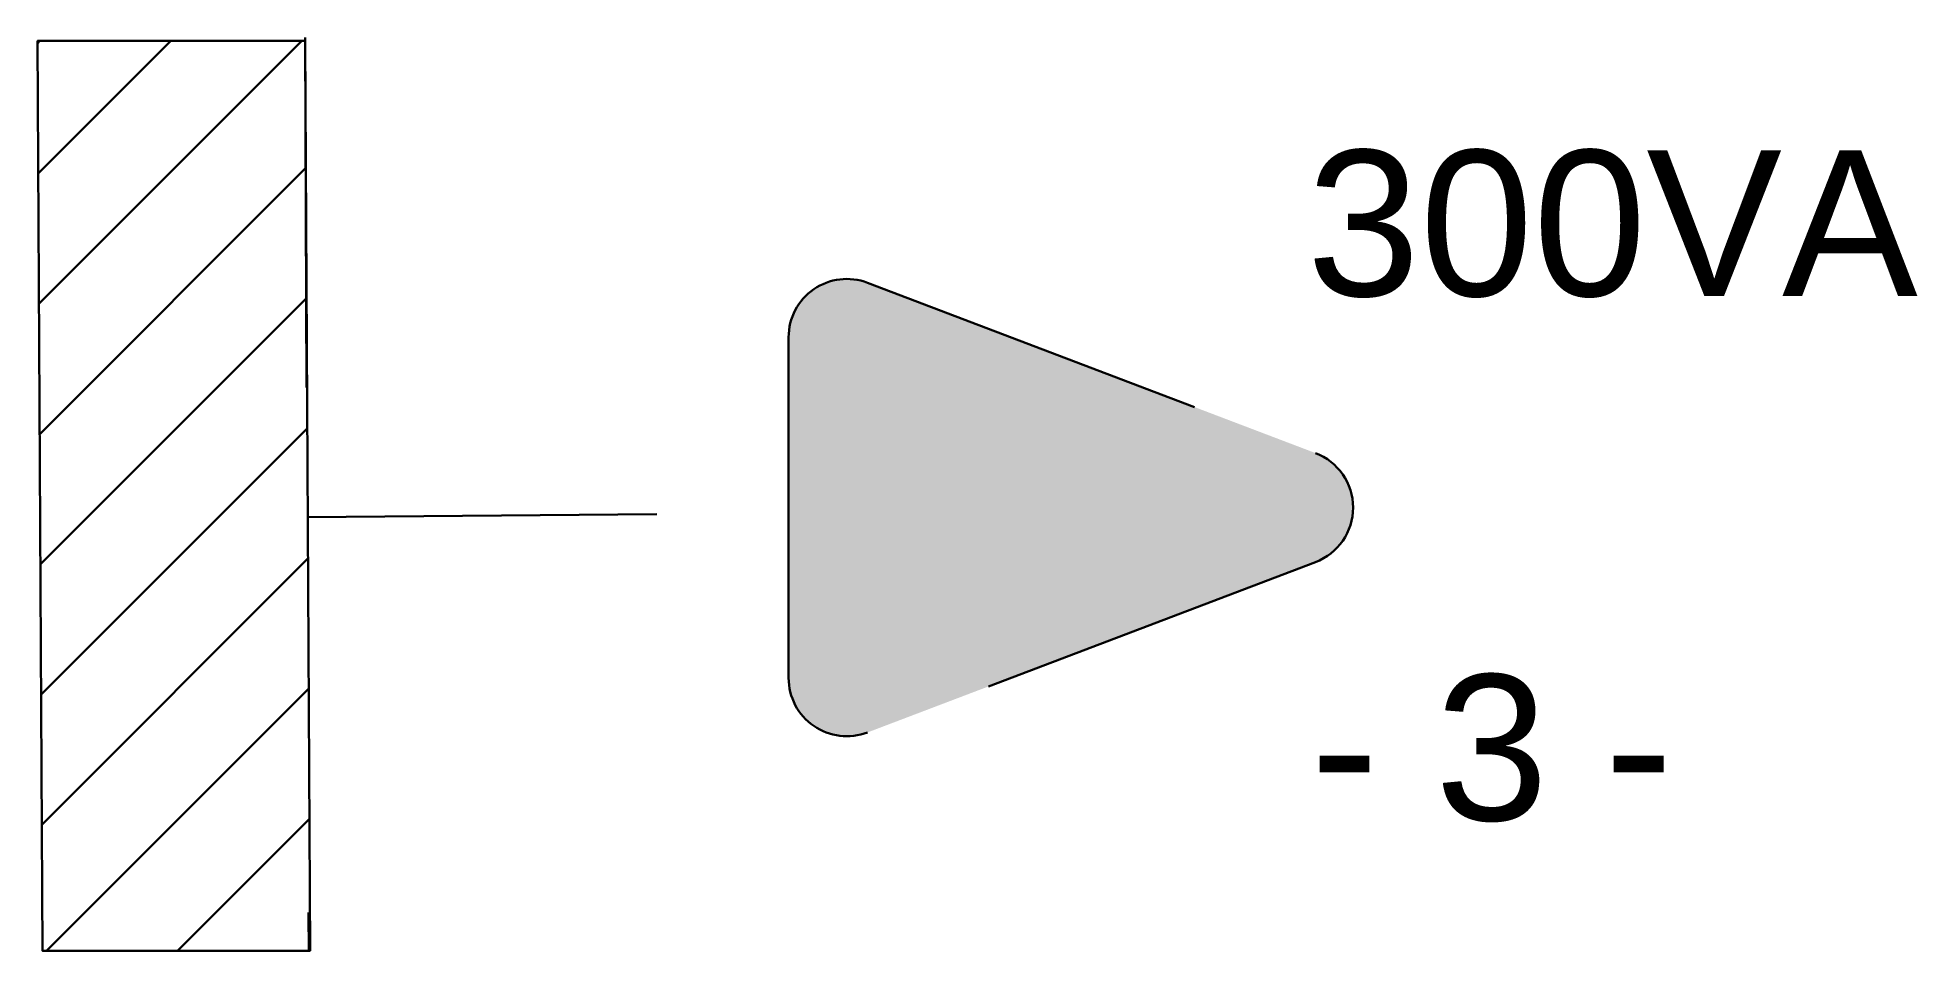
# Model space of a CAD drawing. Header units: metres. Extents: x 5292.5 to 5357, y 234.9 to 266.3.
import ezdxf

# ---------------------------------------------------------------- set-up
doc = ezdxf.new("R2010")
doc.units = ezdxf.units.M
doc.linetypes.add('ACAD_ISO03W100', pattern=[30, 12, -18])
doc.styles.get("Standard").update_dxf_attribs({"font": 'Arial.ttf'})

msp = doc.modelspace()

# ---------------------------------------------------------------- hatches: boundary and pattern name
at = {"linetype": 'ACAD_ISO03W100', "lineweight": 30}
h = msp.add_hatch(dxfattribs=at)
h.set_pattern_fill('LINE', color=256, angle=45)
h.set_pattern_definition([(45, (-14.58460977147115, -393.734509693965), (-2.245064030267288, 2.245064030267288), [])])
h.paths.add_polyline_path([(5301.681734812669, 266.1435014140146), (5301.847433060217, 234.9413695324513), (5292.659387125956, 234.9413695324513), (5292.493688878408, 266.1435014140146)])
h = msp.add_hatch(color=3, dxfattribs=at)
h.dxf.hatch_style = 1
edge = h.paths.add_edge_path()
edge.add_line((5320.975973251283, 257.8525950023381), (5336.348356495221, 252.0113293811731))
edge.add_arc((5335.637946480863, 250.1417525275772), 2.000000000000431, -69.19399068337037, 69.19399068337037, ccw=False)
edge.add_line((5336.348356495221, 248.2721756739812), (5320.975973251282, 242.4309100528162))
edge.add_arc((5320.265563236925, 244.3004869064117), 1.999999999999656, 179.9999999999976, 290.80600931661024, ccw=False)
edge.add_line((5318.265563236925, 244.3004869064118), (5318.265563236925, 255.9830181487423))
edge.add_arc((5320.265563236925, 255.9830181487422), 2, 69.19399068336969, 179.9999999999984, ccw=False)

# ---------------------------------------------------------------- linework, layer by layer
msp.add_line((5301.674404135585, 266.2584405520516), (5301.798412187561, 234.9224015437491), dxfattribs=at)
at = {"color": 3, "linetype": 'ACAD_ISO03W100', "lineweight": 30}
msp.add_line((5301.739481839229, 249.8137224269715), (5318.107194746689, 249.9482195034831), dxfattribs=at)
at = {"color": 255, "lineweight": 30, "transparency": 33554508}
msp.add_lwpolyline([(5301.681734812669, 266.1435014140146), (5301.847433060217, 234.9413695324513), (5292.659387125956, 234.9413695324513), (5292.493688878408, 266.1435014140146)], close=True, dxfattribs=at)
at = {"color": 3, "linetype": 'ACAD_ISO03W100', "lineweight": 30}
msp.add_lwpolyline([(5320.975973251283, 257.8525950023381), (5336.348356495221, 252.0113293811731, -0.6897763968153343), (5336.348356495221, 248.2721756739812), (5320.975973251282, 242.4309100528162, -0.5250451858063852), (5318.265563236925, 244.3004869064118), (5318.265563236925, 255.9830181487423, -0.5250451858063863)], format="xyb", close=True, dxfattribs=at)

# ---------------------------------------------------------------- texts
at = {"linetype": 'ACAD_ISO03W100', "lineweight": 30, "char_height": 5, "attachment_point": 1}
for s, insert in [('300VA', (5336.048733177302, 262.3973580517443)), ('- 3 -', (5336.185071569992, 244.4148876139556))]:
    msp.add_mtext_dynamic_manual_height_columns(s, width=13.99633615918719, gutter_width=12.5, heights=[0], dxfattribs=dict(at, insert=insert))

doc.saveas('drawing.dxf')
